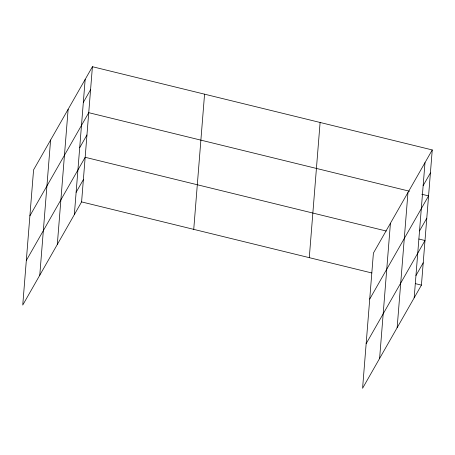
<?xml version="1.0" encoding="UTF-8"?>
<svg xmlns="http://www.w3.org/2000/svg" width="455" height="455" viewBox="0 0 455 455"><rect width="100%" height="100%" fill="white"/><g stroke="black" fill="none" stroke-linecap="round" stroke-linejoin="round"><path stroke-width="0.68" d="M39.773 275.218L50.596 140.026M57.313 244.466L68.136 109.28M74.341 214.624L85.165 79.432M92.416 66.709L33.573 169.874L22.75 305.066L81.593 201.901L92.416 66.709L432.25 149.934L421.427 285.126L362.584 388.291L373.407 253.099L432.25 149.934M193.739 229.365L204.562 94.174M309.281 257.661L320.104 122.469M379.607 358.443L390.43 223.251M397.147 327.691L407.97 192.499M414.169 297.843L424.993 162.657M83.322 102.415L90.579 89.692M29.893 215.841L88.736 112.675L409.54 191.237M79.699 147.704L86.95 134.981M26.322 260.453L85.165 157.288L386.255 231.026M76.127 192.317L83.379 179.594M423.156 185.634L430.407 172.917M369.727 299.066L428.57 195.9L421.774 194.234M419.527 230.924L426.784 218.207M366.156 343.679L424.998 240.513L418.879 239.011M415.955 275.537L423.213 262.819M81.593 201.901L371.809 272.972M415.307 283.624L421.427 285.126"/></g></svg>
